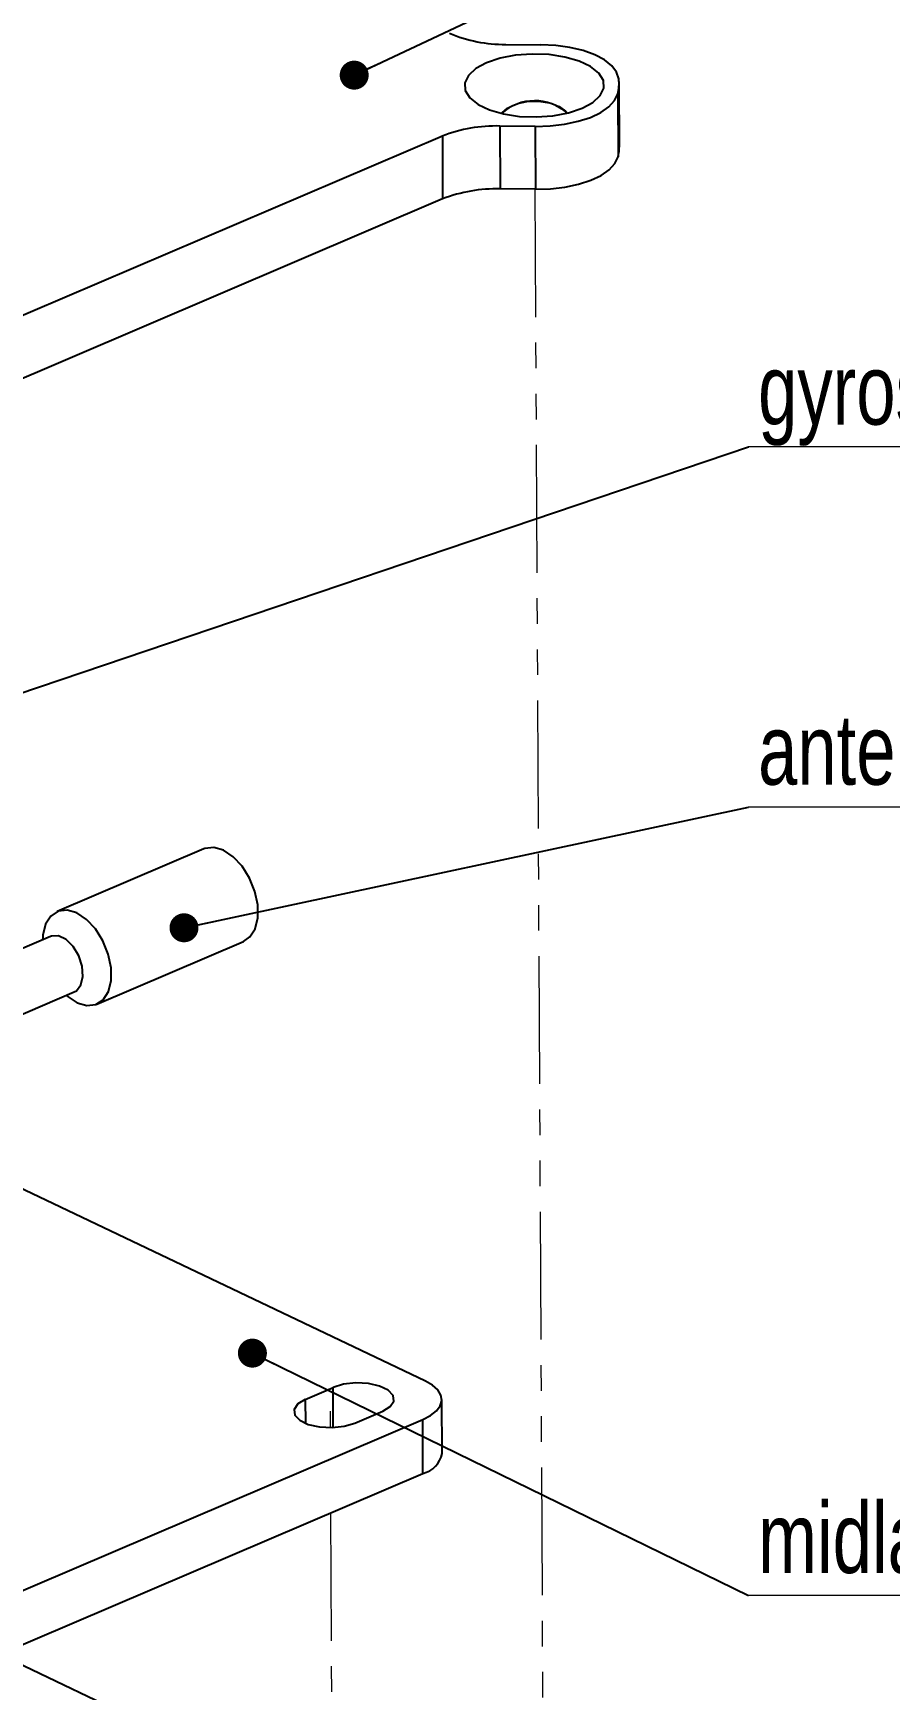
# Model space of a CAD drawing. Header units: millimetres. Extents: x 0 to 415, y 5 to 292.
# Drawn here: x 232.1 to 274.7, y 150 to 232.3 of the extents above; entities that cross this region are included whole.
import ezdxf

# ---------------------------------------------------------------- set-up
doc = ezdxf.new("R2010")
doc.units = ezdxf.units.MM
doc.linetypes.add('PHANTOM', pattern=[12.7, 6.35, -1.27, 1.27, -1.27, 1.27, -1.27])
doc.styles.add('SLDTEXTSTYLE0', font='TXT', dxfattribs={"width": 0.75})
doc.dimstyles.new('SLDDIMSTYLE0', dxfattribs={"dimtxt": 0.18, "dimasz": 1.44, "dimexe": 0, "dimexo": 0.0625, "dimgap": 0, "dimtad": 0, "dimtih": 1, "dimtoh": 1, "dimdec": 0, "dimrnd": 1e-09, "dimzin": 0, "dimdsep": 46, "dimtxsty": 'Standard', "dimblk1": 'DOT', "dimblk2": 'DOT', "dimsah": 1, "dimcen": 0.09, "dimadec": 0, "dimazin": 0, "dimtfac": 1.44, "dimtdec": 0, "dimtofl": 0, "dimtmove": 0, "dimatfit": 3, "dimldrblk": 'DOT', "dimfxl": 1, "dimfrac": 2, "dimtolj": 1, "dimtzin": 0, "dimarcsym": 0})

# ---------------------------------------------------------------- blocks, each defined once
blk = doc.blocks.new('SW_NOTE_0_1')
at = {"color": 0, "linetype": 'Continuous', "lineweight": 0}
blk.add_line((19.46, 0), (0, 0), dxfattribs=at)
at = {"color": 0, "linetype": 'Continuous', "lineweight": 0, "insert": (0.484, 4.615), "char_height": 3.5, "attachment_point": 1, "style": 'SLDTEXTSTYLE0'}
blk.add_mtext('midlayer', dxfattribs=at)
blk = doc.blocks.new('_Dot')
at = {"color": 0, "linetype": 'ByBlock', "lineweight": -2}
blk.add_line((-0.5, 0), (-1, 0), dxfattribs=at)
at = {"color": 0, "linetype": 'ByBlock', "const_width": 0.5}
blk.add_lwpolyline([(-0.25, 0, 1), (0.25, 0, 1)], format="xyb", close=True, dxfattribs=at)
blk = doc.blocks.new('SW_NOTE_0_3')
at = {"color": 0, "linetype": 'Continuous', "lineweight": 0}
blk.add_line((19.411, 0), (0, 0), dxfattribs=at)
at = {"color": 0, "linetype": 'Continuous', "lineweight": 0, "insert": (0.484, 4.622), "char_height": 3.5, "attachment_point": 1, "style": 'SLDTEXTSTYLE0'}
blk.add_mtext('antenna', dxfattribs=at)
blk = doc.blocks.new('SW_NOTE_0_6')
at = {"color": 0, "linetype": 'Continuous', "lineweight": 0}
blk.add_line((24.102, 0), (0, 0), dxfattribs=at)
at = {"color": 0, "linetype": 'Continuous', "lineweight": 0, "insert": (0.484, 4.604), "char_height": 3.5, "attachment_point": 1, "style": 'SLDTEXTSTYLE0'}
blk.add_mtext('gyroscope', dxfattribs=at)

msp = doc.modelspace()

# ---------------------------------------------------------------- linework, layer by layer
at = {"color": 7, "linetype": 'Continuous', "lineweight": 25}
for p, q in [((255.575, 231.71), (257.325, 231.692)), ((261.223, 226.651), (261.207, 229.775)), ((261.141, 229.247), (261.157, 226.123)), ((257.041, 227.634), (255.291, 227.652)), ((255.291, 227.652), (255.307, 224.528)), ((257.041, 227.634), (257.057, 224.51)), ((252.427, 227.152), (229.622, 217.402)), ((252.427, 227.152), (252.443, 224.028)), ((252.443, 224.028), (229.638, 214.278)), ((257.057, 224.51), (255.307, 224.528)), ((240.585, 191.74), (233.294, 188.623)), ((232.958, 187.392), (228.249, 185.378)), ((232.572, 187.335), (232.564, 187.223)), ((235.26, 184.025), (242.55, 187.142)), ((229.428, 182.62), (234.138, 184.633)), ((233.744, 184.465), (233.829, 184.393)), ((251.584, 165.303), (223.15, 178.848)), ((245.615, 164.39), (247, 164.983)), ((248.079, 163.217), (249.464, 163.809)), ((252.411, 161.706), (252.397, 164.383)), ((210.988, 146.091), (251.45, 163.39)), ((251.464, 160.712), (251.45, 163.39)), ((211.002, 143.413), (251.464, 160.712)), ((253.197, 140.865), (230.42, 151.715))]:
    msp.add_line(p, q, dxfattribs=at)
at = {"color": 7, "linetype": 'PHANTOM', "lineweight": 18}
for p, q in [((257.024, 224.51), (257.492, 133.018)), ((246.847, 163.804), (246.851, 162.992)), ((246.873, 158.749), (246.987, 136.377))]:
    msp.add_line(p, q, dxfattribs=at)
at = {"color": 8, "linetype": 'Continuous', "lineweight": 25}
for p, q in [((247.01, 162.996), (247, 164.983)), ((245.615, 164.39), (245.621, 163.204))]:
    msp.add_line(p, q, dxfattribs=at)
at = {"color": 7, "linetype": 'Continuous', "lineweight": 25, "flags": 128}
for points in [[(261.194, 229.998), (261.087, 230.329), (260.845, 230.645), (260.479, 230.935), (259.999, 231.189), (259.422, 231.397), (258.769, 231.554), (258.062, 231.654), (257.325, 231.692)], [(259.372, 228.534), (259.909, 228.825), (260.276, 229.166), (260.453, 229.535), (260.428, 229.912), (260.205, 230.275), (259.795, 230.602), (259.222, 230.875), (258.52, 231.077), (257.73, 231.198), (256.897, 231.229), (256.07, 231.169), (255.297, 231.022), (254.622, 230.796), (254.086, 230.505), (253.719, 230.164), (253.542, 229.795), (253.566, 229.418), (253.79, 229.055), (254.2, 228.728), (254.772, 228.455), (255.474, 228.252), (256.264, 228.132), (257.097, 228.101), (257.925, 228.161), (258.698, 228.308), (259.372, 228.534)], [(257.041, 227.634), (257.783, 227.657), (258.503, 227.742), (259.177, 227.886), (259.781, 228.083), (260.296, 228.326), (260.703, 228.608), (260.988, 228.918), (261.141, 229.247)], [(257.057, 224.51), (257.799, 224.534), (258.519, 224.619), (259.193, 224.762), (259.797, 224.959), (260.312, 225.202), (260.719, 225.484), (261.004, 225.795), (261.157, 226.123)], [(242.55, 187.142), (242.868, 187.364), (243.129, 187.773), (243.263, 188.317), (243.259, 188.952), (243.119, 189.626), (242.853, 190.286), (242.483, 190.877), (242.038, 191.352), (241.556, 191.672), (241.074, 191.812), (240.633, 191.759), (240.585, 191.74)], [(233.829, 184.393), (234.288, 184.093), (234.77, 183.954), (235.212, 184.006), (235.578, 184.247), (235.838, 184.656), (235.972, 185.2), (235.969, 185.835), (235.829, 186.51), (235.563, 187.169), (235.192, 187.76), (234.748, 188.235), (234.265, 188.555), (233.784, 188.695), (233.342, 188.642), (232.976, 188.401), (232.716, 187.992), (232.582, 187.448), (232.572, 187.335)], [(234.138, 184.633), (234.245, 184.694), (234.47, 184.978), (234.571, 185.402), (234.533, 185.908), (234.363, 186.429), (234.083, 186.893), (233.73, 187.239), (233.352, 187.418), (233.002, 187.408), (232.958, 187.392)], [(249.464, 163.809), (249.839, 164.036), (250.019, 164.307), (249.985, 164.588), (249.738, 164.846), (249.31, 165.05), (248.753, 165.175), (248.132, 165.206), (247.523, 165.139), (247, 164.983)], [(251.45, 163.39), (251.838, 163.591), (252.131, 163.822), (252.319, 164.074), (252.396, 164.337), (252.356, 164.602), (252.204, 164.858), (251.943, 165.094), (251.584, 165.303)], [(245.615, 164.39), (245.24, 164.163), (245.06, 163.892), (245.094, 163.611), (245.341, 163.353), (245.768, 163.149), (246.326, 163.024), (246.947, 162.993), (247.556, 163.06), (248.079, 163.217)]]:
    msp.add_lwpolyline(points, dxfattribs=at)
at = {"color": 7, "linetype": 'PHANTOM', "lineweight": 18, "flags": 128}
for points in [[(258.645, 228.294), (258.568, 228.394), (258.245, 228.615), (257.772, 228.773), (257.207, 228.847), (256.617, 228.83), (256.075, 228.723), (255.644, 228.539), (255.378, 228.3), (255.364, 228.277)], [(245.615, 164.39), (245.24, 164.163), (245.06, 163.892), (245.094, 163.611), (245.341, 163.353), (245.768, 163.149), (246.326, 163.024), (246.947, 162.993), (247.556, 163.06), (248.079, 163.217)]]:
    msp.add_lwpolyline(points, dxfattribs=at)
at = {"color": 7, "linetype": 'Continuous', "lineweight": 25}
for centre, radius, start, end in [((255.494, 238.572), 6.862, 246.74471, 270.67449), ((259.143, 229.764), 2.064, 345.48368, 6.51607), ((257.014, 226.427), 2.479, 48.85703, 131.72943), ((255.092, 220.332), 7.322, 88.44461, 111.34661), ((259.14, 226.643), 2.083, 345.53736, 0.21707), ((255.108, 217.209), 7.322, 88.44461, 111.34661), ((251.177, 161.934), 1.255, 283.22804, 349.53997)]:
    msp.add_arc(centre, radius, start, end, dxfattribs=at)

# ---------------------------------------------------------------- block references
at = {"color": 7, "linetype": 'Continuous', "lineweight": 0}
for name, p in [('SW_NOTE_0_6', (267.631, 211.715)), ('SW_NOTE_0_3', (267.631, 193.806)), ('SW_NOTE_0_1', (267.631, 154.651))]:
    msp.add_blockref(name, p, dxfattribs=at)

# ---------------------------------------------------------------- leaders
for points in [[(248.048, 230.18), (267.631, 239.412)], [(216.575, 194.431), (267.631, 211.715)], [(239.592, 187.82), (267.631, 193.806)], [(242.99, 166.689), (267.631, 154.651)]]:
    msp.add_leader(points, dimstyle='SLDDIMSTYLE0', dxfattribs=at)

doc.saveas('drawing.dxf')
